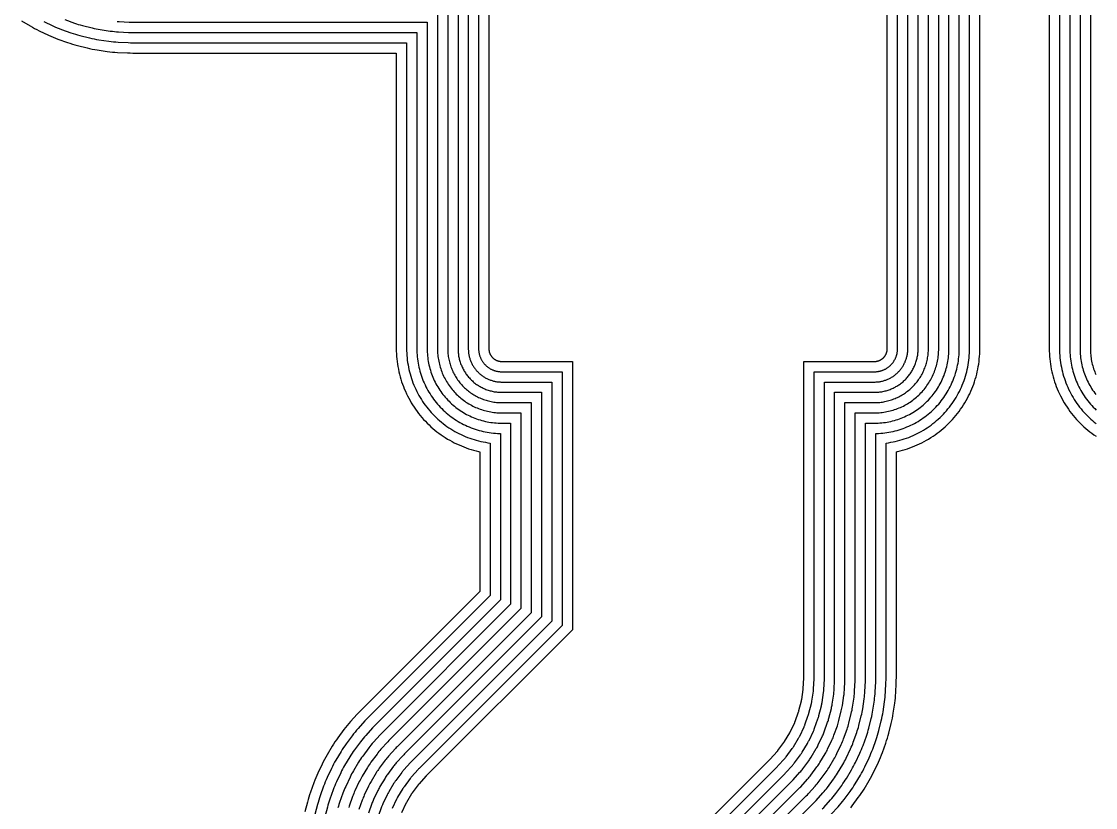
# Model space of a CAD drawing. Header units: metres. Extents: x 1.4 to 44.2, y 0.1 to 33.9.
# Drawn here: x 7.892 to 12.07, y 6.98 to 10.037 of the extents above; entities that cross this region are included whole.
import ezdxf

# ---------------------------------------------------------------- set-up
doc = ezdxf.new("R2010")
doc.units = ezdxf.units.M

msp = doc.modelspace()

# ---------------------------------------------------------------- linework, layer by layer
for points in [[(10.2352, 6.5985), (10.8034, 7.1667), (10.8042, 7.1676), (10.805, 7.1685), (10.8314, 7.1976), (10.8322, 7.1985), (10.833, 7.1994), (10.8338, 7.2004), (10.8345, 7.2013), (10.8579, 7.2329), (10.8586, 7.2339), (10.8593, 7.2349), (10.86, 7.2359), (10.8607, 7.237), (10.8808, 7.2707), (10.8815, 7.2717), (10.8821, 7.2728), (10.8826, 7.2739), (10.8832, 7.275), (10.8999, 7.3105), (10.9005, 7.3116), (10.9009, 7.3127), (10.9014, 7.3139), (10.9018, 7.315), (10.9151, 7.352), (10.9155, 7.3532), (10.9158, 7.3543), (10.9162, 7.3555), (10.9165, 7.3567), (10.926, 7.3948), (10.9263, 7.396), (10.9266, 7.3972), (10.9268, 7.3984), (10.927, 7.3996), (10.9327, 7.4384), (10.9329, 7.4397), (10.933, 7.4409), (10.9331, 7.4421), (10.9332, 7.4433), (10.9352, 7.4826), (10.9352, 7.4838), (10.9352, 7.485), (10.9352, 8.715), (11.21, 8.715), (11.2112, 8.715), (11.2125, 8.7151), (11.2137, 8.7151), (11.2149, 8.7153), (11.2161, 8.7154), (11.2173, 8.7156), (11.2186, 8.7157), (11.2198, 8.716), (11.221, 8.7162), (11.2222, 8.7165), (11.2233, 8.7168), (11.2245, 8.7172), (11.2257, 8.7175), (11.2269, 8.7179), (11.228, 8.7184), (11.2291, 8.7188), (11.2303, 8.7193), (11.2314, 8.7198), (11.2325, 8.7204), (11.2336, 8.7209), (11.2347, 8.7215), (11.2357, 8.7221), (11.2368, 8.7228), (11.2378, 8.7234), (11.2388, 8.7241), (11.2398, 8.7249), (11.2408, 8.7256), (11.2417, 8.7264), (11.2427, 8.7272), (11.2436, 8.728), (11.2445, 8.7288), (11.2454, 8.7297), (11.2462, 8.7305), (11.2471, 8.7314), (11.2479, 8.7324), (11.2487, 8.7333), (11.2494, 8.7343), (11.2502, 8.7352), (11.2509, 8.7362), (11.2516, 8.7372), (11.2523, 8.7383), (11.2529, 8.7393), (11.2535, 8.7404), (11.2541, 8.7414), (11.2547, 8.7425), (11.2552, 8.7436), (11.2557, 8.7448), (11.2562, 8.7459), (11.2567, 8.747), (11.2571, 8.7482), (11.2575, 8.7493), (11.2579, 8.7505), (11.2582, 8.7517), (11.2585, 8.7529), (11.2588, 8.7541), (11.2591, 8.7553), (11.2593, 8.7565), (11.2595, 8.7577), (11.2596, 8.7589), (11.2598, 8.7601), (11.2599, 8.7613), (11.26, 8.7626), (11.26, 8.7638), (11.26, 8.765), (11.26, 12.685)], [(10.2752, 6.582), (10.8316, 7.1384), (10.8332, 7.14), (10.8347, 7.1416), (10.8611, 7.1707), (10.8625, 7.1723), (10.8639, 7.174), (10.8653, 7.1758), (10.8667, 7.1775), (10.8901, 7.2091), (10.8913, 7.2109), (10.8926, 7.2127), (10.8938, 7.2145), (10.895, 7.2164), (10.9152, 7.2501), (10.9163, 7.252), (10.9173, 7.2539), (10.9183, 7.2559), (10.9193, 7.2579), (10.9361, 7.2934), (10.937, 7.2954), (10.9379, 7.2974), (10.9387, 7.2995), (10.9395, 7.3015), (10.9527, 7.3385), (10.9534, 7.3406), (10.9541, 7.3427), (10.9547, 7.3448), (10.9553, 7.347), (10.9648, 7.3851), (10.9653, 7.3872), (10.9658, 7.3894), (10.9662, 7.3916), (10.9665, 7.3937), (10.9723, 7.4326), (10.9726, 7.4348), (10.9729, 7.437), (10.973, 7.4392), (10.9732, 7.4414), (10.9751, 7.4806), (10.9752, 7.4828), (10.9752, 7.485), (10.9752, 8.675), (11.21, 8.675), (11.2122, 8.675), (11.2144, 8.6751), (11.2166, 8.6753), (11.2188, 8.6754), (11.221, 8.6757), (11.2232, 8.676), (11.2254, 8.6763), (11.2276, 8.6767), (11.2297, 8.6772), (11.2319, 8.6777), (11.234, 8.6783), (11.2361, 8.6789), (11.2382, 8.6796), (11.2403, 8.6803), (11.2424, 8.681), (11.2445, 8.6819), (11.2465, 8.6827), (11.2485, 8.6837), (11.2505, 8.6846), (11.2524, 8.6856), (11.2544, 8.6867), (11.2563, 8.6878), (11.2582, 8.689), (11.26, 8.6902), (11.2618, 8.6914), (11.2636, 8.6927), (11.2654, 8.6941), (11.2671, 8.6954), (11.2688, 8.6969), (11.2705, 8.6983), (11.2721, 8.6998), (11.2737, 8.7014), (11.2752, 8.703), (11.2767, 8.7046), (11.2782, 8.7062), (11.2796, 8.7079), (11.281, 8.7096), (11.2823, 8.7114), (11.2836, 8.7132), (11.2848, 8.715), (11.286, 8.7169), (11.2872, 8.7187), (11.2883, 8.7207), (11.2894, 8.7226), (11.2904, 8.7245), (11.2914, 8.7265), (11.2923, 8.7285), (11.2932, 8.7306), (11.294, 8.7326), (11.2948, 8.7347), (11.2955, 8.7368), (11.2961, 8.7389), (11.2968, 8.741), (11.2973, 8.7431), (11.2978, 8.7453), (11.2983, 8.7475), (11.2987, 8.7496), (11.299, 8.7518), (11.2993, 8.754), (11.2996, 8.7562), (11.2998, 8.7584), (11.2999, 8.7606), (11.3, 8.7628), (11.3, 8.765), (11.3, 12.685)], [(10.3152, 6.5654), (10.8599, 7.1101), (10.8621, 7.1124), (10.8643, 7.1147), (10.8907, 7.1438), (10.8928, 7.1462), (10.8949, 7.1487), (10.8969, 7.1511), (10.8988, 7.1537), (10.9222, 7.1852), (10.9241, 7.1878), (10.9259, 7.1904), (10.9276, 7.1931), (10.9293, 7.1958), (10.9495, 7.2295), (10.9511, 7.2323), (10.9526, 7.2351), (10.9541, 7.2379), (10.9555, 7.2408), (10.9723, 7.2763), (10.9736, 7.2792), (10.9749, 7.2821), (10.976, 7.2851), (10.9771, 7.2881), (10.9904, 7.325), (10.9914, 7.3281), (10.9924, 7.3311), (10.9933, 7.3342), (10.9941, 7.3373), (11.0036, 7.3753), (11.0044, 7.3785), (11.005, 7.3816), (11.0056, 7.3847), (11.0061, 7.3879), (11.0119, 7.4267), (11.0123, 7.4299), (11.0127, 7.433), (11.0129, 7.4362), (11.0131, 7.4394), (11.0151, 7.4786), (11.0152, 7.4818), (11.0152, 7.485), (11.0152, 8.635), (11.21, 8.635), (11.2132, 8.6351), (11.2164, 8.6352), (11.2196, 8.6354), (11.2228, 8.6356), (11.2259, 8.636), (11.2291, 8.6364), (11.2322, 8.6369), (11.2354, 8.6375), (11.2385, 8.6382), (11.2416, 8.6389), (11.2447, 8.6397), (11.2477, 8.6406), (11.2508, 8.6416), (11.2538, 8.6426), (11.2568, 8.6437), (11.2598, 8.6449), (11.2627, 8.6462), (11.2656, 8.6475), (11.2685, 8.6489), (11.2713, 8.6504), (11.2741, 8.6519), (11.2768, 8.6535), (11.2796, 8.6552), (11.2822, 8.6569), (11.2849, 8.6587), (11.2875, 8.6606), (11.29, 8.6625), (11.2925, 8.6645), (11.2949, 8.6666), (11.2973, 8.6687), (11.2997, 8.6709), (11.3019, 8.6731), (11.3042, 8.6754), (11.3063, 8.6777), (11.3084, 8.6801), (11.3105, 8.6825), (11.3125, 8.685), (11.3144, 8.6876), (11.3163, 8.6902), (11.3181, 8.6928), (11.3198, 8.6955), (11.3215, 8.6982), (11.3231, 8.7009), (11.3247, 8.7037), (11.3261, 8.7066), (11.3275, 8.7094), (11.3289, 8.7123), (11.3301, 8.7153), (11.3313, 8.7182), (11.3324, 8.7212), (11.3335, 8.7242), (11.3344, 8.7273), (11.3353, 8.7303), (11.3361, 8.7334), (11.3369, 8.7365), (11.3375, 8.7397), (11.3381, 8.7428), (11.3386, 8.7459), (11.339, 8.7491), (11.3394, 8.7523), (11.3397, 8.7554), (11.3399, 8.7586), (11.34, 8.7618), (11.34, 8.765), (11.34, 12.685)], [(10.3552, 6.5488), (10.8882, 7.0818), (10.8911, 7.0848), (10.894, 7.0879), (10.9203, 7.117), (10.9231, 7.1201), (10.9258, 7.1233), (10.9284, 7.1265), (10.9309, 7.1299), (10.9543, 7.1614), (10.9568, 7.1648), (10.9591, 7.1682), (10.9614, 7.1717), (10.9636, 7.1753), (10.9838, 7.209), (10.9859, 7.2126), (10.9879, 7.2162), (10.9898, 7.2199), (10.9916, 7.2237), (11.0084, 7.2592), (11.0102, 7.263), (11.0118, 7.2668), (11.0134, 7.2707), (11.0148, 7.2746), (11.028, 7.3116), (11.0294, 7.3155), (11.0307, 7.3195), (11.0318, 7.3235), (11.0329, 7.3275), (11.0424, 7.3656), (11.0434, 7.3697), (11.0443, 7.3738), (11.045, 7.3779), (11.0457, 7.382), (11.0514, 7.4208), (11.052, 7.425), (11.0525, 7.4291), (11.0528, 7.4333), (11.0531, 7.4374), (11.055, 7.4767), (11.0552, 7.4808), (11.0552, 7.485), (11.0552, 8.595), (11.21, 8.595), (11.2142, 8.5951), (11.2184, 8.5952), (11.2225, 8.5955), (11.2267, 8.5958), (11.2308, 8.5963), (11.235, 8.5969), (11.2391, 8.5975), (11.2432, 8.5983), (11.2473, 8.5991), (11.2513, 8.6001), (11.2554, 8.6012), (11.2594, 8.6023), (11.2633, 8.6036), (11.2673, 8.605), (11.2712, 8.6064), (11.2751, 8.608), (11.2789, 8.6096), (11.2827, 8.6113), (11.2864, 8.6132), (11.2901, 8.6151), (11.2938, 8.6171), (11.2974, 8.6192), (11.301, 8.6214), (11.3045, 8.6237), (11.3079, 8.626), (11.3113, 8.6285), (11.3146, 8.631), (11.3179, 8.6336), (11.3211, 8.6363), (11.3242, 8.6391), (11.3272, 8.6419), (11.3302, 8.6448), (11.3331, 8.6478), (11.336, 8.6508), (11.3387, 8.654), (11.3414, 8.6572), (11.344, 8.6604), (11.3466, 8.6637), (11.349, 8.6671), (11.3514, 8.6706), (11.3536, 8.6741), (11.3558, 8.6776), (11.3579, 8.6812), (11.3599, 8.6849), (11.3619, 8.6886), (11.3637, 8.6923), (11.3654, 8.6961), (11.3671, 8.7), (11.3686, 8.7038), (11.3701, 8.7077), (11.3714, 8.7117), (11.3727, 8.7157), (11.3739, 8.7197), (11.3749, 8.7237), (11.3759, 8.7278), (11.3767, 8.7318), (11.3775, 8.7359), (11.3782, 8.7401), (11.3787, 8.7442), (11.3792, 8.7483), (11.3796, 8.7525), (11.3798, 8.7567), (11.38, 8.7608), (11.38, 8.765), (11.38, 12.685)], [(10.3952, 6.5323), (10.9165, 7.0535), (10.9201, 7.0572), (10.9236, 7.061), (10.95, 7.0901), (10.9534, 7.094), (10.9567, 7.0979), (10.9599, 7.1019), (10.963, 7.106), (10.9864, 7.1376), (10.9895, 7.1418), (10.9924, 7.146), (10.9952, 7.1503), (10.9979, 7.1547), (11.0181, 7.1884), (11.0207, 7.1929), (11.0232, 7.1974), (11.0255, 7.2019), (11.0278, 7.2066), (11.0446, 7.2421), (11.0467, 7.2468), (11.0488, 7.2515), (11.0507, 7.2563), (11.0525, 7.2611), (11.0657, 7.2981), (11.0674, 7.303), (11.0689, 7.3079), (11.0704, 7.3128), (11.0717, 7.3178), (11.0812, 7.3559), (11.0824, 7.3609), (11.0835, 7.366), (11.0844, 7.371), (11.0852, 7.3761), (11.091, 7.415), (11.0917, 7.4201), (11.0923, 7.4252), (11.0927, 7.4303), (11.093, 7.4355), (11.095, 7.4747), (11.0951, 7.4799), (11.0952, 7.485), (11.0952, 8.555), (11.21, 8.555), (11.2152, 8.5551), (11.2203, 8.5553), (11.2255, 8.5556), (11.2306, 8.556), (11.2357, 8.5566), (11.2408, 8.5573), (11.2459, 8.5581), (11.251, 8.559), (11.256, 8.5601), (11.261, 8.5613), (11.266, 8.5626), (11.271, 8.5641), (11.2759, 8.5656), (11.2808, 8.5673), (11.2856, 8.5691), (11.2904, 8.571), (11.2951, 8.573), (11.2998, 8.5752), (11.3044, 8.5774), (11.309, 8.5798), (11.3135, 8.5823), (11.318, 8.5849), (11.3224, 8.5876), (11.3267, 8.5904), (11.3309, 8.5933), (11.3351, 8.5963), (11.3392, 8.5995), (11.3432, 8.6027), (11.3472, 8.606), (11.351, 8.6094), (11.3548, 8.6129), (11.3585, 8.6165), (11.3621, 8.6202), (11.3656, 8.624), (11.369, 8.6278), (11.3723, 8.6318), (11.3756, 8.6358), (11.3787, 8.6399), (11.3817, 8.6441), (11.3846, 8.6483), (11.3874, 8.6527), (11.3901, 8.6571), (11.3927, 8.6615), (11.3952, 8.666), (11.3976, 8.6706), (11.3999, 8.6752), (11.402, 8.6799), (11.404, 8.6846), (11.4059, 8.6894), (11.4077, 8.6943), (11.4094, 8.6991), (11.411, 8.7041), (11.4124, 8.709), (11.4137, 8.714), (11.4149, 8.719), (11.416, 8.724), (11.4169, 8.7291), (11.4177, 8.7342), (11.4184, 8.7393), (11.419, 8.7444), (11.4194, 8.7496), (11.4198, 8.7547), (11.4199, 8.7599), (11.42, 8.765), (11.42, 12.685)], [(10.4352, 6.5157), (10.9448, 7.0253), (10.9491, 7.0296), (10.9532, 7.0341), (10.9796, 7.0632), (10.9837, 7.0678), (10.9876, 7.0725), (10.9915, 7.0773), (10.9952, 7.0822), (11.0186, 7.1137), (11.0222, 7.1187), (11.0256, 7.1238), (11.029, 7.1289), (11.0322, 7.1341), (11.0524, 7.1678), (11.0555, 7.1731), (11.0584, 7.1785), (11.0613, 7.184), (11.064, 7.1895), (11.0807, 7.225), (11.0833, 7.2306), (11.0857, 7.2362), (11.088, 7.2419), (11.0901, 7.2476), (11.1034, 7.2846), (11.1054, 7.2904), (11.1072, 7.2963), (11.1089, 7.3022), (11.1105, 7.3081), (11.12, 7.3462), (11.1214, 7.3522), (11.1227, 7.3582), (11.1238, 7.3642), (11.1248, 7.3703), (11.1306, 7.4091), (11.1314, 7.4152), (11.1321, 7.4213), (11.1326, 7.4274), (11.133, 7.4335), (11.1349, 7.4727), (11.1351, 7.4789), (11.1352, 7.485), (11.1352, 8.515), (11.21, 8.515), (11.2161, 8.5151), (11.2223, 8.5153), (11.2284, 8.5157), (11.2345, 8.5162), (11.2406, 8.5169), (11.2467, 8.5177), (11.2528, 8.5187), (11.2588, 8.5198), (11.2648, 8.5211), (11.2708, 8.5225), (11.2767, 8.5241), (11.2826, 8.5258), (11.2884, 8.5276), (11.2942, 8.5296), (11.3, 8.5318), (11.3057, 8.534), (11.3113, 8.5365), (11.3169, 8.539), (11.3224, 8.5417), (11.3279, 8.5445), (11.3332, 8.5475), (11.3385, 8.5506), (11.3438, 8.5538), (11.3489, 8.5571), (11.354, 8.5606), (11.3589, 8.5642), (11.3638, 8.5679), (11.3686, 8.5718), (11.3733, 8.5757), (11.3779, 8.5798), (11.3824, 8.584), (11.3868, 8.5882), (11.3911, 8.5926), (11.3953, 8.5971), (11.3993, 8.6017), (11.4033, 8.6064), (11.4071, 8.6112), (11.4108, 8.6161), (11.4144, 8.6211), (11.4179, 8.6261), (11.4212, 8.6313), (11.4244, 8.6365), (11.4275, 8.6418), (11.4305, 8.6472), (11.4333, 8.6526), (11.436, 8.6581), (11.4386, 8.6637), (11.441, 8.6693), (11.4433, 8.675), (11.4454, 8.6808), (11.4474, 8.6866), (11.4492, 8.6924), (11.451, 8.6983), (11.4525, 8.7043), (11.4539, 8.7102), (11.4552, 8.7162), (11.4563, 8.7223), (11.4573, 8.7283), (11.4581, 8.7344), (11.4588, 8.7405), (11.4593, 8.7466), (11.4597, 8.7527), (11.4599, 8.7589), (11.46, 8.765), (11.46, 12.685)], [(10.4752, 6.4991), (10.9731, 6.997), (10.978, 7.0021), (10.9829, 7.0073), (11.0092, 7.0364), (11.014, 7.0417), (11.0185, 7.0472), (11.023, 7.0527), (11.0273, 7.0584), (11.0507, 7.0899), (11.0549, 7.0957), (11.0589, 7.1016), (11.0628, 7.1075), (11.0665, 7.1136), (11.0867, 7.1473), (11.0903, 7.1534), (11.0937, 7.1597), (11.097, 7.166), (11.1001, 7.1724), (11.1169, 7.2079), (11.1199, 7.2143), (11.1227, 7.2209), (11.1253, 7.2275), (11.1278, 7.2342), (11.141, 7.2711), (11.1433, 7.2779), (11.1455, 7.2847), (11.1475, 7.2915), (11.1493, 7.2984), (11.1588, 7.3365), (11.1605, 7.3434), (11.162, 7.3504), (11.1633, 7.3574), (11.1644, 7.3644), (11.1701, 7.4032), (11.1711, 7.4103), (11.1719, 7.4174), (11.1725, 7.4245), (11.1729, 7.4316), (11.1749, 7.4708), (11.1751, 7.4779), (11.1752, 7.485), (11.1752, 8.475), (11.21, 8.475), (11.2171, 8.4751), (11.2242, 8.4754), (11.2313, 8.4758), (11.2384, 8.4764), (11.2455, 8.4772), (11.2526, 8.4782), (11.2596, 8.4793), (11.2666, 8.4806), (11.2736, 8.4821), (11.2805, 8.4837), (11.2874, 8.4855), (11.2942, 8.4875), (11.301, 8.4896), (11.3077, 8.492), (11.3144, 8.4944), (11.321, 8.4971), (11.3275, 8.4999), (11.334, 8.5029), (11.3404, 8.506), (11.3467, 8.5093), (11.353, 8.5127), (11.3591, 8.5163), (11.3652, 8.52), (11.3711, 8.5239), (11.377, 8.5279), (11.3828, 8.5321), (11.3884, 8.5364), (11.394, 8.5408), (11.3994, 8.5454), (11.4048, 8.5501), (11.41, 8.555), (11.4151, 8.56), (11.42, 8.565), (11.4249, 8.5703), (11.4296, 8.5756), (11.4342, 8.581), (11.4386, 8.5866), (11.4429, 8.5923), (11.4471, 8.598), (11.4511, 8.6039), (11.455, 8.6099), (11.4588, 8.6159), (11.4623, 8.6221), (11.4658, 8.6283), (11.469, 8.6346), (11.4722, 8.641), (11.4751, 8.6475), (11.4779, 8.654), (11.4806, 8.6606), (11.4831, 8.6673), (11.4854, 8.674), (11.4875, 8.6808), (11.4895, 8.6877), (11.4913, 8.6945), (11.493, 8.7015), (11.4944, 8.7084), (11.4957, 8.7154), (11.4969, 8.7225), (11.4978, 8.7295), (11.4986, 8.7366), (11.4992, 8.7437), (11.4997, 8.7508), (11.4999, 8.7579), (11.5, 8.765), (11.5, 12.685)], [(11.007, 6.9745), (11.0125, 6.9804), (11.0389, 7.0095), (11.0443, 7.0156), (11.0495, 7.0218), (11.0545, 7.0281), (11.0594, 7.0345), (11.0828, 7.0661), (11.0876, 7.0727), (11.0922, 7.0793), (11.0966, 7.0861), (11.1008, 7.093), (11.121, 7.1267), (11.1251, 7.1337), (11.129, 7.1408), (11.1327, 7.148), (11.1363, 7.1553), (11.1531, 7.1908), (11.1564, 7.1981), (11.1596, 7.2056), (11.1626, 7.2131), (11.1655, 7.2207), (11.1787, 7.2577), (11.1813, 7.2653), (11.1838, 7.273), (11.186, 7.2808), (11.1881, 7.2887), (11.1976, 7.3268), (11.1995, 7.3346), (11.2012, 7.3426), (11.2027, 7.3505), (11.204, 7.3585), (11.2097, 7.3974), (11.2108, 7.4054), (11.2117, 7.4134), (11.2124, 7.4215), (11.2129, 7.4296), (11.2148, 7.4688), (11.2151, 7.4769), (11.2152, 7.485), (11.2152, 8.4351), (11.2181, 8.4351), (11.2262, 8.4354), (11.2343, 8.4359), (11.2424, 8.4366), (11.2504, 8.4375), (11.2584, 8.4386), (11.2664, 8.4399), (11.2744, 8.4414), (11.2823, 8.443), (11.2902, 8.4449), (11.298, 8.447), (11.3058, 8.4492), (11.3135, 8.4517), (11.3212, 8.4543), (11.3288, 8.4571), (11.3363, 8.4601), (11.3437, 8.4633), (11.3511, 8.4667), (11.3584, 8.4702), (11.3656, 8.474), (11.3727, 8.4779), (11.3797, 8.482), (11.3866, 8.4862), (11.3934, 8.4906), (11.4, 8.4952), (11.4066, 8.5), (11.413, 8.5049), (11.4194, 8.5099), (11.4256, 8.5151), (11.4316, 8.5205), (11.4376, 8.526), (11.4434, 8.5317), (11.449, 8.5375), (11.4545, 8.5434), (11.4599, 8.5495), (11.4651, 8.5557), (11.4702, 8.562), (11.4751, 8.5684), (11.4798, 8.575), (11.4844, 8.5817), (11.4888, 8.5885), (11.4931, 8.5954), (11.4971, 8.6024), (11.501, 8.6095), (11.5048, 8.6166), (11.5083, 8.6239), (11.5117, 8.6313), (11.5149, 8.6387), (11.5179, 8.6462), (11.5207, 8.6538), (11.5234, 8.6615), (11.5258, 8.6692), (11.5281, 8.677), (11.5301, 8.6848), (11.532, 8.6927), (11.5337, 8.7006), (11.5352, 8.7086), (11.5364, 8.7166), (11.5375, 8.7246), (11.5384, 8.7327), (11.5391, 8.7407), (11.5396, 8.7488), (11.5399, 8.7569), (11.54, 8.765), (11.54, 12.685)], [(11.0421, 6.9536), (11.0685, 6.9827), (11.0745, 6.9895), (11.0804, 6.9964), (11.0861, 7.0035), (11.0916, 7.0107), (11.115, 7.0423), (11.1203, 7.0496), (11.1254, 7.0571), (11.1304, 7.0647), (11.1351, 7.0725), (11.1553, 7.1061), (11.1599, 7.114), (11.1643, 7.1219), (11.1685, 7.13), (11.1724, 7.1382), (11.1892, 7.1737), (11.193, 7.1819), (11.1966, 7.1903), (11.2, 7.1987), (11.2031, 7.2072), (11.2164, 7.2442), (11.2193, 7.2528), (11.222, 7.2614), (11.2246, 7.2702), (11.2269, 7.2789), (11.2364, 7.317), (11.2385, 7.3259), (11.2404, 7.3348), (11.2421, 7.3437), (11.2435, 7.3526), (11.2493, 7.3915), (11.2505, 7.4005), (11.2515, 7.4095), (11.2523, 7.4186), (11.2528, 7.4276), (11.2548, 7.4669), (11.2551, 7.4759), (11.2552, 7.485), (11.2552, 8.3978), (11.2553, 8.3978), (11.2643, 8.399), (11.2733, 8.4005), (11.2822, 8.4021), (11.2911, 8.404), (11.2999, 8.4061), (11.3087, 8.4084), (11.3174, 8.4109), (11.3261, 8.4137), (11.3347, 8.4166), (11.3432, 8.4198), (11.3516, 8.4232), (11.36, 8.4268), (11.3682, 8.4305), (11.3764, 8.4345), (11.3844, 8.4387), (11.3924, 8.4431), (11.4002, 8.4477), (11.408, 8.4524), (11.4156, 8.4574), (11.4231, 8.4625), (11.4304, 8.4678), (11.4376, 8.4733), (11.4447, 8.479), (11.4517, 8.4848), (11.4585, 8.4909), (11.4651, 8.497), (11.4716, 8.5034), (11.478, 8.5099), (11.4842, 8.5165), (11.4902, 8.5233), (11.496, 8.5303), (11.5017, 8.5374), (11.5072, 8.5446), (11.5125, 8.552), (11.5177, 8.5595), (11.5226, 8.5671), (11.5274, 8.5748), (11.5319, 8.5826), (11.5363, 8.5906), (11.5405, 8.5987), (11.5445, 8.6068), (11.5483, 8.6151), (11.5518, 8.6234), (11.5552, 8.6319), (11.5584, 8.6404), (11.5613, 8.649), (11.5641, 8.6576), (11.5666, 8.6663), (11.5689, 8.6751), (11.571, 8.6839), (11.5729, 8.6928), (11.5746, 8.7018), (11.576, 8.7107), (11.5772, 8.7197), (11.5782, 8.7287), (11.579, 8.7378), (11.5796, 8.7469), (11.5799, 8.7559), (11.58, 8.765), (11.58, 12.685)], [(11.1176, 6.9789), (11.1237, 6.9869), (11.1471, 7.0184), (11.153, 7.0266), (11.1587, 7.0349), (11.1642, 7.0433), (11.1694, 7.0519), (11.1896, 7.0856), (11.1947, 7.0943), (11.1995, 7.1031), (11.2042, 7.112), (11.2086, 7.1211), (11.2254, 7.1566), (11.2296, 7.1657), (11.2335, 7.175), (11.2373, 7.1843), (11.2408, 7.1937), (11.254, 7.2307), (11.2573, 7.2402), (11.2603, 7.2498), (11.2631, 7.2595), (11.2657, 7.2692), (11.2752, 7.3073), (11.2776, 7.3171), (11.2796, 7.327), (11.2815, 7.3368), (11.2831, 7.3468), (11.2888, 7.3856), (11.2902, 7.3956), (11.2913, 7.4056), (11.2922, 7.4156), (11.2928, 7.4257), (11.2947, 7.4649), (11.2951, 7.475), (11.2952, 7.485), (11.2952, 8.364), (11.2998, 8.365), (11.3096, 8.3673), (11.3194, 8.3699), (11.329, 8.3727), (11.3386, 8.3757), (11.3481, 8.379), (11.3576, 8.3825), (11.3669, 8.3862), (11.3762, 8.3902), (11.3853, 8.3944), (11.3944, 8.3988), (11.4033, 8.4034), (11.4121, 8.4083), (11.4208, 8.4133), (11.4294, 8.4186), (11.4378, 8.4241), (11.4461, 8.4298), (11.4542, 8.4357), (11.4623, 8.4418), (11.4701, 8.4481), (11.4778, 8.4546), (11.4854, 8.4612), (11.4927, 8.4681), (11.4999, 8.4751), (11.507, 8.4823), (11.5138, 8.4897), (11.5205, 8.4972), (11.5269, 8.5049), (11.5332, 8.5128), (11.5393, 8.5208), (11.5452, 8.5289), (11.5509, 8.5372), (11.5564, 8.5457), (11.5617, 8.5542), (11.5667, 8.5629), (11.5716, 8.5717), (11.5762, 8.5807), (11.5806, 8.5897), (11.5848, 8.5989), (11.5888, 8.6081), (11.5925, 8.6175), (11.596, 8.6269), (11.5993, 8.6364), (11.6024, 8.646), (11.6052, 8.6557), (11.6077, 8.6654), (11.6101, 8.6752), (11.6121, 8.685), (11.614, 8.6949), (11.6156, 8.7049), (11.6169, 8.7148), (11.618, 8.7248), (11.6189, 8.7349), (11.6195, 8.7449), (11.6199, 8.755), (11.62, 8.765), (11.62, 12.685)], [(11.89, 12.685), (11.89, 8.765), (11.8901, 8.755), (11.8905, 8.7449), (11.8911, 8.7349), (11.892, 8.7248), (11.8931, 8.7148), (11.8945, 8.7049), (11.896, 8.6949), (11.8979, 8.685), (11.9, 8.6752), (11.9023, 8.6654), (11.9049, 8.6557), (11.9077, 8.646), (11.9107, 8.6364), (11.914, 8.6269), (11.9175, 8.6175), (11.9212, 8.6081), (11.9252, 8.5989), (11.9294, 8.5897), (11.9338, 8.5807), (11.9384, 8.5717), (11.9433, 8.5629), (11.9483, 8.5542), (11.9536, 8.5457), (11.9591, 8.5372), (11.9648, 8.5289), (11.9707, 8.5208), (11.9768, 8.5128), (11.9831, 8.5049), (11.9896, 8.4972), (11.9962, 8.4897), (12.0031, 8.4823), (12.0101, 8.4751), (12.0173, 8.4681), (12.0247, 8.4612), (12.0322, 8.4546), (12.0399, 8.4481), (12.0478, 8.4418), (12.0558, 8.4357), (12.0639, 8.4298), (12.0722, 8.4241)], [(11.93, 12.685), (11.93, 8.765), (11.9301, 8.7559), (11.9305, 8.7469), (11.931, 8.7378), (11.9318, 8.7287), (11.9328, 8.7197), (11.934, 8.7107), (11.9355, 8.7018), (11.9371, 8.6928), (11.939, 8.6839), (11.9411, 8.6751), (11.9434, 8.6663), (11.9459, 8.6576), (11.9487, 8.649), (11.9516, 8.6404), (11.9548, 8.6319), (11.9582, 8.6234), (11.9618, 8.6151), (11.9655, 8.6068), (11.9695, 8.5987), (11.9737, 8.5906), (11.9781, 8.5826), (11.9827, 8.5748), (11.9874, 8.5671), (11.9924, 8.5595), (11.9975, 8.552), (12.0028, 8.5446), (12.0083, 8.5374), (12.014, 8.5303), (12.0198, 8.5233), (12.0259, 8.5165), (12.032, 8.5099), (12.0384, 8.5034), (12.0449, 8.497), (12.0515, 8.4909), (12.0583, 8.4848), (12.0653, 8.479), (12.0724, 8.4733)], [(11.97, 12.685), (11.97, 8.765), (11.9701, 8.7569), (11.9704, 8.7488), (11.9709, 8.7407), (11.9716, 8.7327), (11.9725, 8.7246), (11.9736, 8.7166), (11.9749, 8.7086), (11.9764, 8.7006), (11.978, 8.6927), (11.9799, 8.6848), (11.982, 8.677), (11.9842, 8.6692), (11.9867, 8.6615), (11.9893, 8.6538), (11.9921, 8.6462), (11.9951, 8.6387), (11.9983, 8.6313), (12.0017, 8.6239), (12.0052, 8.6166), (12.009, 8.6095), (12.0129, 8.6024), (12.017, 8.5954), (12.0212, 8.5885), (12.0256, 8.5817), (12.0302, 8.575), (12.035, 8.5684), (12.0399, 8.562), (12.0449, 8.5557), (12.0501, 8.5495), (12.0555, 8.5434), (12.061, 8.5375), (12.0667, 8.5317), (12.0725, 8.526)], [(12.01, 12.685), (12.01, 8.765), (12.0101, 8.7579), (12.0104, 8.7508), (12.0108, 8.7437), (12.0114, 8.7366), (12.0122, 8.7295), (12.0132, 8.7225), (12.0143, 8.7154), (12.0156, 8.7084), (12.0171, 8.7015), (12.0187, 8.6945), (12.0205, 8.6877), (12.0225, 8.6808), (12.0246, 8.674), (12.027, 8.6673), (12.0294, 8.6606), (12.0321, 8.654), (12.0349, 8.6475), (12.0379, 8.641), (12.041, 8.6346), (12.0443, 8.6283), (12.0477, 8.6221), (12.0513, 8.6159), (12.055, 8.6099), (12.0589, 8.6039), (12.0629, 8.598), (12.0671, 8.5923), (12.0714, 8.5866)], [(12.05, 12.685), (12.05, 8.765), (12.0501, 8.7589), (12.0503, 8.7527), (12.0507, 8.7466), (12.0512, 8.7405), (12.0519, 8.7344), (12.0527, 8.7283), (12.0537, 8.7223), (12.0548, 8.7162), (12.0561, 8.7102), (12.0575, 8.7043), (12.0591, 8.6983), (12.0608, 8.6924), (12.0626, 8.6866), (12.0646, 8.6808), (12.0668, 8.675), (12.069, 8.6693), (12.0715, 8.6637)], [(9.71, 10.2748), (9.71, 8.765), (9.71, 8.7638), (9.7101, 8.7626), (9.7101, 8.7613), (9.7103, 8.7601), (9.7104, 8.7589), (9.7106, 8.7577), (9.7107, 8.7565), (9.711, 8.7553), (9.7112, 8.7541), (9.7115, 8.7529), (9.7118, 8.7517), (9.7122, 8.7505), (9.7125, 8.7493), (9.7129, 8.7482), (9.7134, 8.747), (9.7138, 8.7459), (9.7143, 8.7448), (9.7148, 8.7436), (9.7154, 8.7425), (9.7159, 8.7414), (9.7165, 8.7404), (9.7171, 8.7393), (9.7178, 8.7383), (9.7184, 8.7372), (9.7191, 8.7362), (9.7199, 8.7352), (9.7206, 8.7343), (9.7214, 8.7333), (9.7222, 8.7324), (9.723, 8.7314), (9.7238, 8.7305), (9.7247, 8.7297), (9.7255, 8.7288), (9.7264, 8.728), (9.7274, 8.7272), (9.7283, 8.7264), (9.7293, 8.7256), (9.7302, 8.7249), (9.7312, 8.7241), (9.7322, 8.7234), (9.7333, 8.7228), (9.7343, 8.7221), (9.7354, 8.7215), (9.7364, 8.7209), (9.7375, 8.7204), (9.7386, 8.7198), (9.7398, 8.7193), (9.7409, 8.7188), (9.742, 8.7184), (9.7432, 8.7179), (9.7443, 8.7175), (9.7455, 8.7172), (9.7467, 8.7168), (9.7479, 8.7165), (9.7491, 8.7162), (9.7503, 8.716), (9.7515, 8.7157), (9.7527, 8.7156), (9.7539, 8.7154), (9.7551, 8.7153), (9.7563, 8.7151), (9.7576, 8.7151), (9.7588, 8.715), (9.76, 8.715), (10.0348, 8.715), (10.0348, 7.6715), (9.4667, 7.1034), (9.4658, 7.1025), (9.465, 7.1016), (9.4386, 7.0725), (9.4378, 7.0716), (9.437, 7.0706), (9.4362, 7.0697), (9.4355, 7.0687), (9.4121, 7.0371), (9.4114, 7.0361), (9.4107, 7.0351), (9.41, 7.0341), (9.4094, 7.0331), (9.3892, 6.9994), (9.3886, 6.9983), (9.388, 6.9972), (9.3874, 6.9961), (9.3869, 6.995), (9.3701, 6.9595)], [(9.63, 10.1948), (9.63, 8.765), (9.6301, 8.7618), (9.6302, 8.7586), (9.6304, 8.7554), (9.6306, 8.7523), (9.631, 8.7491), (9.6314, 8.7459), (9.6319, 8.7428), (9.6325, 8.7397), (9.6332, 8.7365), (9.6339, 8.7334), (9.6347, 8.7303), (9.6356, 8.7273), (9.6366, 8.7242), (9.6376, 8.7212), (9.6387, 8.7182), (9.6399, 8.7153), (9.6412, 8.7123), (9.6425, 8.7094), (9.6439, 8.7066), (9.6454, 8.7037), (9.6469, 8.7009), (9.6485, 8.6982), (9.6502, 8.6955), (9.6519, 8.6928), (9.6537, 8.6902), (9.6556, 8.6876), (9.6575, 8.685), (9.6595, 8.6825), (9.6616, 8.6801), (9.6637, 8.6777), (9.6659, 8.6754), (9.6681, 8.6731), (9.6704, 8.6709), (9.6727, 8.6687), (9.6751, 8.6666), (9.6775, 8.6645), (9.68, 8.6625), (9.6826, 8.6606), (9.6852, 8.6587), (9.6878, 8.6569), (9.6905, 8.6552), (9.6932, 8.6535), (9.6959, 8.6519), (9.6987, 8.6504), (9.7016, 8.6489), (9.7044, 8.6475), (9.7073, 8.6462), (9.7103, 8.6449), (9.7132, 8.6437), (9.7162, 8.6426), (9.7192, 8.6416), (9.7223, 8.6406), (9.7253, 8.6397), (9.7284, 8.6389), (9.7315, 8.6382), (9.7347, 8.6375), (9.7378, 8.6369), (9.7409, 8.6364), (9.7441, 8.636), (9.7473, 8.6356), (9.7504, 8.6354), (9.7536, 8.6352), (9.7568, 8.6351), (9.76, 8.635), (9.9548, 8.635), (9.9548, 7.7046), (9.4101, 7.1599), (9.4079, 7.1576), (9.4057, 7.1553), (9.3793, 7.1262), (9.3772, 7.1238), (9.3752, 7.1214), (9.3732, 7.1189), (9.3712, 7.1163), (9.3478, 7.0848), (9.346, 7.0822), (9.3442, 7.0796), (9.3424, 7.0769), (9.3408, 7.0742), (9.3206, 7.0405), (9.319, 7.0377), (9.3174, 7.0349), (9.3159, 7.0321), (9.3145, 7.0292), (9.2978, 6.9937), (9.2964, 6.9908), (9.2952, 6.9879), (9.294, 6.9849), (9.2929, 6.982), (9.2796, 6.945)], [(9.67, 10.2348), (9.67, 8.765), (9.67, 8.7628), (9.6701, 8.7606), (9.6703, 8.7584), (9.6704, 8.7562), (9.6707, 8.754), (9.671, 8.7518), (9.6713, 8.7496), (9.6717, 8.7475), (9.6722, 8.7453), (9.6727, 8.7431), (9.6733, 8.741), (9.6739, 8.7389), (9.6746, 8.7368), (9.6753, 8.7347), (9.676, 8.7326), (9.6769, 8.7306), (9.6777, 8.7285), (9.6787, 8.7265), (9.6796, 8.7245), (9.6806, 8.7226), (9.6817, 8.7207), (9.6828, 8.7187), (9.684, 8.7169), (9.6852, 8.715), (9.6864, 8.7132), (9.6877, 8.7114), (9.6891, 8.7096), (9.6904, 8.7079), (9.6919, 8.7062), (9.6933, 8.7046), (9.6948, 8.703), (9.6964, 8.7014), (9.698, 8.6998), (9.6996, 8.6983), (9.7012, 8.6969), (9.7029, 8.6954), (9.7046, 8.6941), (9.7064, 8.6927), (9.7082, 8.6914), (9.71, 8.6902), (9.7119, 8.689), (9.7137, 8.6878), (9.7157, 8.6867), (9.7176, 8.6856), (9.7195, 8.6846), (9.7215, 8.6837), (9.7235, 8.6827), (9.7256, 8.6819), (9.7276, 8.681), (9.7297, 8.6803), (9.7318, 8.6796), (9.7339, 8.6789), (9.736, 8.6783), (9.7381, 8.6777), (9.7403, 8.6772), (9.7425, 8.6767), (9.7446, 8.6763), (9.7468, 8.676), (9.749, 8.6757), (9.7512, 8.6754), (9.7534, 8.6753), (9.7556, 8.6751), (9.7578, 8.675), (9.76, 8.675), (9.9948, 8.675), (9.9948, 7.6881), (9.4384, 7.1316), (9.4368, 7.1301), (9.4353, 7.1284), (9.409, 7.0993), (9.4075, 7.0977), (9.4061, 7.096), (9.4047, 7.0943), (9.4034, 7.0925), (9.38, 7.061), (9.3787, 7.0592), (9.3774, 7.0574), (9.3762, 7.0555), (9.3751, 7.0536), (9.3549, 7.0199), (9.3538, 7.018), (9.3527, 7.0161), (9.3517, 7.0141), (9.3507, 7.0121), (9.3339, 6.9766)], [(9.59, 10.1548), (9.59, 8.765), (9.5901, 8.7608), (9.5902, 8.7567), (9.5905, 8.7525), (9.5908, 8.7483), (9.5913, 8.7442), (9.5919, 8.7401), (9.5925, 8.7359), (9.5933, 8.7318), (9.5941, 8.7278), (9.5951, 8.7237), (9.5962, 8.7197), (9.5973, 8.7157), (9.5986, 8.7117), (9.6, 8.7077), (9.6014, 8.7038), (9.603, 8.7), (9.6046, 8.6961), (9.6063, 8.6923), (9.6082, 8.6886), (9.6101, 8.6849), (9.6121, 8.6812), (9.6142, 8.6776), (9.6164, 8.6741), (9.6187, 8.6706), (9.621, 8.6671), (9.6235, 8.6637), (9.626, 8.6604), (9.6286, 8.6572), (9.6313, 8.654), (9.6341, 8.6508), (9.6369, 8.6478), (9.6398, 8.6448), (9.6428, 8.6419), (9.6458, 8.6391), (9.649, 8.6363), (9.6522, 8.6336), (9.6554, 8.631), (9.6587, 8.6285), (9.6621, 8.626), (9.6656, 8.6237), (9.6691, 8.6214), (9.6726, 8.6192), (9.6762, 8.6171), (9.6799, 8.6151), (9.6836, 8.6132), (9.6873, 8.6113), (9.6911, 8.6096), (9.695, 8.608), (9.6988, 8.6064), (9.7027, 8.605), (9.7067, 8.6036), (9.7107, 8.6023), (9.7147, 8.6012), (9.7187, 8.6001), (9.7228, 8.5991), (9.7268, 8.5983), (9.7309, 8.5975), (9.7351, 8.5969), (9.7392, 8.5963), (9.7433, 8.5958), (9.7475, 8.5955), (9.7517, 8.5952), (9.7558, 8.5951), (9.76, 8.595), (9.9148, 8.595), (9.9148, 7.7212), (9.3818, 7.1882), (9.3789, 7.1852), (9.3761, 7.1822), (9.3497, 7.1531), (9.3469, 7.1499), (9.3442, 7.1467), (9.3416, 7.1435), (9.3391, 7.1402), (9.3157, 7.1086), (9.3133, 7.1052), (9.3109, 7.1018), (9.3086, 7.0983), (9.3064, 7.0947), (9.2863, 7.0611), (9.2842, 7.0575), (9.2821, 7.0538), (9.2802, 7.0501), (9.2784, 7.0463), (9.2616, 7.0108), (9.2599, 7.0071), (9.2582, 7.0032), (9.2567, 6.9993), (9.2552, 6.9954), (9.242, 6.9585)], [(9.55, 10.1148), (9.55, 8.765), (9.5501, 8.7599), (9.5503, 8.7547), (9.5506, 8.7496), (9.551, 8.7444), (9.5516, 8.7393), (9.5523, 8.7342), (9.5531, 8.7291), (9.554, 8.724), (9.5551, 8.719), (9.5563, 8.714), (9.5576, 8.709), (9.5591, 8.7041), (9.5606, 8.6991), (9.5623, 8.6943), (9.5641, 8.6894), (9.566, 8.6846), (9.568, 8.6799), (9.5702, 8.6752), (9.5724, 8.6706), (9.5748, 8.666), (9.5773, 8.6615), (9.5799, 8.6571), (9.5826, 8.6527), (9.5854, 8.6483), (9.5883, 8.6441), (9.5913, 8.6399), (9.5945, 8.6358), (9.5977, 8.6318), (9.601, 8.6278), (9.6044, 8.624), (9.6079, 8.6202), (9.6115, 8.6165), (9.6152, 8.6129), (9.619, 8.6094), (9.6228, 8.606), (9.6268, 8.6027), (9.6308, 8.5995), (9.6349, 8.5963), (9.6391, 8.5933), (9.6433, 8.5904), (9.6477, 8.5876), (9.6521, 8.5849), (9.6565, 8.5823), (9.661, 8.5798), (9.6656, 8.5774), (9.6702, 8.5752), (9.6749, 8.573), (9.6796, 8.571), (9.6844, 8.5691), (9.6893, 8.5673), (9.6941, 8.5656), (9.6991, 8.5641), (9.704, 8.5626), (9.709, 8.5613), (9.714, 8.5601), (9.719, 8.559), (9.7241, 8.5581), (9.7292, 8.5573), (9.7343, 8.5566), (9.7394, 8.556), (9.7446, 8.5556), (9.7497, 8.5553), (9.7549, 8.5551), (9.76, 8.555), (9.8748, 8.555), (9.8748, 7.7378), (9.3535, 7.2165), (9.3499, 7.2128), (9.3464, 7.209), (9.3201, 7.1799), (9.3166, 7.1761), (9.3133, 7.1721), (9.3101, 7.1681), (9.307, 7.164), (9.2836, 7.1324), (9.2806, 7.1283), (9.2776, 7.124), (9.2748, 7.1197), (9.2721, 7.1153), (9.2519, 7.0816), (9.2493, 7.0772), (9.2469, 7.0727), (9.2445, 7.0681), (9.2422, 7.0635), (9.2254, 7.0279), (9.2233, 7.0233), (9.2213, 7.0185), (9.2193, 7.0137), (9.2176, 7.0089), (9.2043, 6.9719)], [(9.51, 10.0748), (9.51, 8.765), (9.5101, 8.7589), (9.5103, 8.7527), (9.5107, 8.7466), (9.5112, 8.7405), (9.5119, 8.7344), (9.5127, 8.7283), (9.5137, 8.7223), (9.5148, 8.7162), (9.5161, 8.7102), (9.5175, 8.7043), (9.5191, 8.6983), (9.5208, 8.6924), (9.5226, 8.6866), (9.5246, 8.6808), (9.5268, 8.675), (9.529, 8.6693), (9.5315, 8.6637), (9.534, 8.6581), (9.5367, 8.6526), (9.5395, 8.6472), (9.5425, 8.6418), (9.5456, 8.6365), (9.5488, 8.6313), (9.5521, 8.6261), (9.5556, 8.6211), (9.5592, 8.6161), (9.5629, 8.6112), (9.5668, 8.6064), (9.5707, 8.6017), (9.5748, 8.5971), (9.579, 8.5926), (9.5832, 8.5882), (9.5876, 8.584), (9.5921, 8.5798), (9.5967, 8.5757), (9.6014, 8.5718), (9.6062, 8.5679), (9.6111, 8.5642), (9.6161, 8.5606), (9.6211, 8.5571), (9.6263, 8.5538), (9.6315, 8.5506), (9.6368, 8.5475), (9.6422, 8.5445), (9.6476, 8.5417), (9.6531, 8.539), (9.6587, 8.5365), (9.6643, 8.534), (9.67, 8.5318), (9.6758, 8.5296), (9.6816, 8.5276), (9.6874, 8.5258), (9.6933, 8.5241), (9.6993, 8.5225), (9.7052, 8.5211), (9.7112, 8.5198), (9.7173, 8.5187), (9.7233, 8.5177), (9.7294, 8.5169), (9.7355, 8.5162), (9.7416, 8.5157), (9.7477, 8.5153), (9.7539, 8.5151), (9.76, 8.515), (9.8348, 8.515), (9.8348, 7.7543), (9.3253, 7.2448), (9.321, 7.2404), (9.3168, 7.2359), (9.2904, 7.2068), (9.2864, 7.2022), (9.2824, 7.1975), (9.2786, 7.1927), (9.2749, 7.1878), (9.2515, 7.1563), (9.2479, 7.1513), (9.2444, 7.1462), (9.241, 7.1411), (9.2378, 7.1359), (9.2176, 7.1022), (9.2145, 7.0969), (9.2116, 7.0915), (9.2088, 7.0861), (9.2061, 7.0806), (9.1893, 7.0451), (9.1867, 7.0395), (9.1843, 7.0338), (9.182, 7.0281), (9.1799, 7.0224), (9.1667, 6.9854), (9.1647, 6.9796)], [(7.8919, 10.0406), (7.9256, 10.0204), (7.9343, 10.0153), (7.9431, 10.0105), (7.952, 10.0058), (7.9611, 10.0014), (7.9966, 9.9846), (8.0057, 9.9804), (8.015, 9.9765), (8.0243, 9.9727), (8.0337, 9.9692), (8.0707, 9.956), (8.0802, 9.9527), (8.0898, 9.9497), (8.0995, 9.9469), (8.1092, 9.9443), (8.1473, 9.9348), (8.1571, 9.9325), (8.167, 9.9304), (8.1768, 9.9285), (8.1868, 9.9269), (8.2256, 9.9212), (8.2356, 9.9198), (8.2456, 9.9187), (8.2556, 9.9179), (8.2657, 9.9172), (8.3049, 9.9153), (8.315, 9.9149), (8.325, 9.9148), (9.35, 9.9148), (9.35, 8.765), (9.3501, 8.755), (9.3505, 8.7449), (9.3511, 8.7349), (9.352, 8.7248), (9.3531, 8.7148), (9.3545, 8.7049), (9.356, 8.6949), (9.3579, 8.685), (9.36, 8.6752), (9.3623, 8.6654), (9.3649, 8.6557), (9.3677, 8.646), (9.3707, 8.6364), (9.374, 8.6269), (9.3775, 8.6175), (9.3812, 8.6081), (9.3852, 8.5989), (9.3894, 8.5897), (9.3938, 8.5807), (9.3984, 8.5717), (9.4033, 8.5629), (9.4083, 8.5542), (9.4136, 8.5457), (9.4191, 8.5372), (9.4248, 8.5289), (9.4307, 8.5208), (9.4368, 8.5128), (9.4431, 8.5049), (9.4496, 8.4972), (9.4562, 8.4897), (9.4631, 8.4823), (9.4701, 8.4751), (9.4773, 8.4681), (9.4847, 8.4612), (9.4922, 8.4546), (9.4999, 8.4481), (9.5078, 8.4418), (9.5158, 8.4357), (9.5239, 8.4298), (9.5322, 8.4241), (9.5407, 8.4186), (9.5492, 8.4133), (9.5579, 8.4083), (9.5667, 8.4034), (9.5757, 8.3988), (9.5847, 8.3944), (9.5939, 8.3902), (9.6031, 8.3862), (9.6125, 8.3825), (9.6219, 8.379), (9.6314, 8.3757), (9.641, 8.3727), (9.6507, 8.3699), (9.6604, 8.3673), (9.6702, 8.365), (9.6748, 8.364), (9.6748, 7.8206), (9.2121, 7.3579), (9.2051, 7.3507), (9.1982, 7.3433), (9.1719, 7.3142), (9.1652, 7.3067), (9.1587, 7.299), (9.1524, 7.2911), (9.1463, 7.2831), (9.1229, 7.2516), (9.117, 7.2434), (9.1114, 7.2351), (9.1059, 7.2267), (9.1006, 7.2181), (9.0804, 7.1844), (9.0753, 7.1758), (9.0705, 7.1669), (9.0658, 7.158), (9.0614, 7.149), (9.0446, 7.1135), (9.0404, 7.1043), (9.0365, 7.0951), (9.0327, 7.0857), (9.0292, 7.0763), (9.016, 7.0393), (9.0127, 7.0298), (9.0097, 7.0202), (9.0069, 7.0105), (9.0043, 7.0008), (8.9948, 6.9627)], [(7.9782, 10.0376), (8.0137, 10.0208), (8.0219, 10.017), (8.0303, 10.0134), (8.0387, 10.0101), (8.0472, 10.0069), (8.0842, 9.9937), (8.0928, 9.9907), (8.1014, 9.988), (8.1102, 9.9854), (8.1189, 9.9831), (8.157, 9.9736), (8.1659, 9.9715), (8.1748, 9.9696), (8.1837, 9.9679), (8.1926, 9.9665), (8.2315, 9.9607), (8.2405, 9.9595), (8.2495, 9.9585), (8.2586, 9.9577), (8.2676, 9.9572), (8.3069, 9.9553), (8.3159, 9.9549), (8.325, 9.9548), (9.39, 9.9548), (9.39, 8.765), (9.3901, 8.7559), (9.3905, 8.7469), (9.391, 8.7378), (9.3918, 8.7287), (9.3928, 8.7197), (9.394, 8.7107), (9.3955, 8.7018), (9.3971, 8.6928), (9.399, 8.6839), (9.4011, 8.6751), (9.4034, 8.6663), (9.4059, 8.6576), (9.4087, 8.649), (9.4116, 8.6404), (9.4148, 8.6319), (9.4182, 8.6234), (9.4218, 8.6151), (9.4255, 8.6068), (9.4295, 8.5987), (9.4337, 8.5906), (9.4381, 8.5826), (9.4427, 8.5748), (9.4474, 8.5671), (9.4524, 8.5595), (9.4575, 8.552), (9.4628, 8.5446), (9.4683, 8.5374), (9.474, 8.5303), (9.4798, 8.5233), (9.4859, 8.5165), (9.492, 8.5099), (9.4984, 8.5034), (9.5049, 8.497), (9.5115, 8.4909), (9.5183, 8.4848), (9.5253, 8.479), (9.5324, 8.4733), (9.5396, 8.4678), (9.547, 8.4625), (9.5545, 8.4574), (9.5621, 8.4524), (9.5698, 8.4477), (9.5776, 8.4431), (9.5856, 8.4387), (9.5937, 8.4345), (9.6018, 8.4305), (9.6101, 8.4268), (9.6184, 8.4232), (9.6269, 8.4198), (9.6354, 8.4166), (9.644, 8.4137), (9.6526, 8.4109), (9.6613, 8.4084), (9.6701, 8.4061), (9.6789, 8.404), (9.6878, 8.4021), (9.6968, 8.4005), (9.7057, 8.399), (9.7147, 8.3978), (9.7148, 8.3978), (9.7148, 7.804), (9.2404, 7.3296), (9.2341, 7.3231), (9.2279, 7.3165), (9.2015, 7.2874), (9.1955, 7.2806), (9.1896, 7.2736), (9.184, 7.2665), (9.1785, 7.2593), (9.1551, 7.2278), (9.1498, 7.2204), (9.1446, 7.2129), (9.1397, 7.2053), (9.1349, 7.1976), (9.1147, 7.1639), (9.1101, 7.156), (9.1058, 7.1481), (9.1016, 7.14), (9.0976, 7.1319), (9.0808, 7.0964), (9.077, 7.0881), (9.0734, 7.0798), (9.0701, 7.0713), (9.0669, 7.0628), (9.0537, 7.0258), (9.0507, 7.0172), (9.048, 7.0086), (9.0454, 6.9999), (9.0431, 6.9911), (9.0336, 6.953)], [(8.0607, 10.0446), (8.0977, 10.0313), (8.1053, 10.0287), (8.113, 10.0263), (8.1208, 10.024), (8.1287, 10.0219), (8.1668, 10.0124), (8.1746, 10.0105), (8.1826, 10.0088), (8.1905, 10.0074), (8.1985, 10.0061), (8.2374, 10.0003), (8.2454, 9.9992), (8.2534, 9.9983), (8.2615, 9.9976), (8.2696, 9.9971), (8.3088, 9.9952), (8.3169, 9.9949), (8.325, 9.9948), (9.43, 9.9948), (9.43, 8.765), (9.4301, 8.7569), (9.4304, 8.7488), (9.4309, 8.7407), (9.4316, 8.7327), (9.4325, 8.7246), (9.4336, 8.7166), (9.4349, 8.7086), (9.4364, 8.7006), (9.438, 8.6927), (9.4399, 8.6848), (9.442, 8.677), (9.4442, 8.6692), (9.4467, 8.6615), (9.4493, 8.6538), (9.4521, 8.6462), (9.4551, 8.6387), (9.4583, 8.6313), (9.4617, 8.6239), (9.4652, 8.6166), (9.469, 8.6095), (9.4729, 8.6024), (9.477, 8.5954), (9.4812, 8.5885), (9.4856, 8.5817), (9.4902, 8.575), (9.495, 8.5684), (9.4999, 8.562), (9.5049, 8.5557), (9.5101, 8.5495), (9.5155, 8.5434), (9.521, 8.5375), (9.5267, 8.5317), (9.5325, 8.526), (9.5384, 8.5205), (9.5445, 8.5151), (9.5507, 8.5099), (9.557, 8.5049), (9.5634, 8.5), (9.57, 8.4952), (9.5767, 8.4906), (9.5835, 8.4862), (9.5904, 8.482), (9.5974, 8.4779), (9.6045, 8.474), (9.6116, 8.4702), (9.6189, 8.4667), (9.6263, 8.4633), (9.6337, 8.4601), (9.6412, 8.4571), (9.6488, 8.4543), (9.6565, 8.4517), (9.6642, 8.4492), (9.672, 8.447), (9.6798, 8.4449), (9.6877, 8.443), (9.6956, 8.4414), (9.7036, 8.4399), (9.7116, 8.4386), (9.7196, 8.4375), (9.7277, 8.4366), (9.7357, 8.4359), (9.7438, 8.4354), (9.7519, 8.4351), (9.7548, 8.4351), (9.7548, 7.7875), (9.2687, 7.3013), (9.263, 7.2955), (9.2575, 7.2896), (9.2311, 7.2605), (9.2258, 7.2544), (9.2206, 7.2482), (9.2155, 7.2419), (9.2106, 7.2355), (9.1872, 7.2039), (9.1825, 7.1974), (9.1779, 7.1907), (9.1735, 7.1839), (9.1692, 7.177), (9.149, 7.1433), (9.1449, 7.1363), (9.141, 7.1292), (9.1373, 7.122), (9.1338, 7.1148), (9.117, 7.0793), (9.1136, 7.0719), (9.1104, 7.0644), (9.1074, 7.0569), (9.1046, 7.0493), (9.0913, 7.0124), (9.0887, 7.0047), (9.0863, 6.997), (9.084, 6.9892), (9.0819, 6.9814), (9.0724, 6.9433)], [(8.2645, 10.0375), (8.2716, 10.0371), (8.3108, 10.0352), (8.3179, 10.0349), (8.325, 10.0348), (9.47, 10.0348), (9.47, 8.765), (9.4701, 8.7579), (9.4704, 8.7508), (9.4708, 8.7437), (9.4714, 8.7366), (9.4722, 8.7295), (9.4732, 8.7225), (9.4743, 8.7154), (9.4756, 8.7084), (9.4771, 8.7015), (9.4787, 8.6945), (9.4805, 8.6877), (9.4825, 8.6808), (9.4846, 8.674), (9.487, 8.6673), (9.4894, 8.6606), (9.4921, 8.654), (9.4949, 8.6475), (9.4979, 8.641), (9.501, 8.6346), (9.5043, 8.6283), (9.5077, 8.6221), (9.5113, 8.6159), (9.515, 8.6099), (9.5189, 8.6039), (9.5229, 8.598), (9.5271, 8.5923), (9.5314, 8.5866), (9.5358, 8.581), (9.5404, 8.5756), (9.5451, 8.5703), (9.55, 8.565), (9.555, 8.56), (9.56, 8.555), (9.5653, 8.5501), (9.5706, 8.5454), (9.576, 8.5408), (9.5816, 8.5364), (9.5873, 8.5321), (9.593, 8.5279), (9.5989, 8.5239), (9.6049, 8.52), (9.6109, 8.5163), (9.6171, 8.5127), (9.6233, 8.5093), (9.6296, 8.506), (9.636, 8.5029), (9.6425, 8.4999), (9.649, 8.4971), (9.6556, 8.4944), (9.6623, 8.492), (9.669, 8.4896), (9.6758, 8.4875), (9.6827, 8.4855), (9.6895, 8.4837), (9.6965, 8.4821), (9.7034, 8.4806), (9.7104, 8.4793), (9.7175, 8.4782), (9.7245, 8.4772), (9.7316, 8.4764), (9.7387, 8.4758), (9.7458, 8.4754), (9.7529, 8.4751), (9.76, 8.475), (9.7948, 8.475), (9.7948, 7.7709), (9.297, 7.2731), (9.292, 7.268), (9.2872, 7.2627), (9.2608, 7.2336), (9.2561, 7.2283), (9.2515, 7.2229), (9.247, 7.2173), (9.2427, 7.2116), (9.2193, 7.1801), (9.2152, 7.1743), (9.2111, 7.1685), (9.2073, 7.1625), (9.2035, 7.1564), (9.1833, 7.1228), (9.1797, 7.1166), (9.1763, 7.1104), (9.173, 7.1041), (9.1699, 7.0977), (9.1531, 7.0622), (9.1502, 7.0557), (9.1474, 7.0491), (9.1447, 7.0425), (9.1422, 7.0359), (9.129, 6.9989), (9.1267, 6.9922), (9.1245, 6.9854), (9.1225, 6.9785)]]:
    msp.add_lwpolyline(points)

doc.saveas('drawing.dxf')
